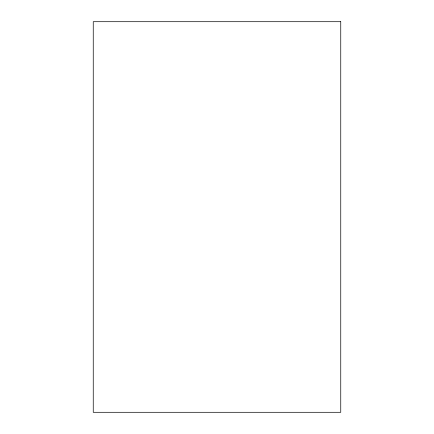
<?xml version="1.0" encoding="UTF-8"?>
<svg xmlns="http://www.w3.org/2000/svg" width="434" height="434" viewBox="0 0 434 434"><rect width="100%" height="100%" fill="white"/><g stroke="black" fill="none" stroke-linecap="round" stroke-linejoin="round"><path stroke-width="0.65" d="M340.75 21.7L93.25 21.7L93.25 412.3L340.75 412.3L340.75 21.7"/></g></svg>
